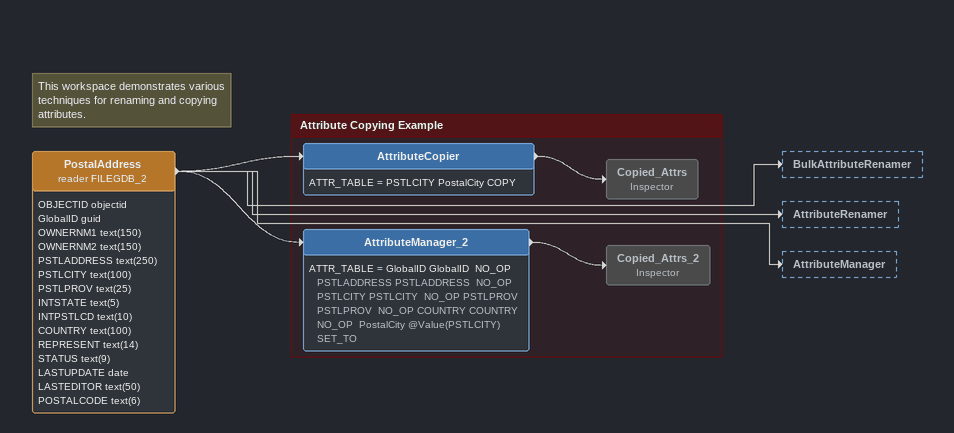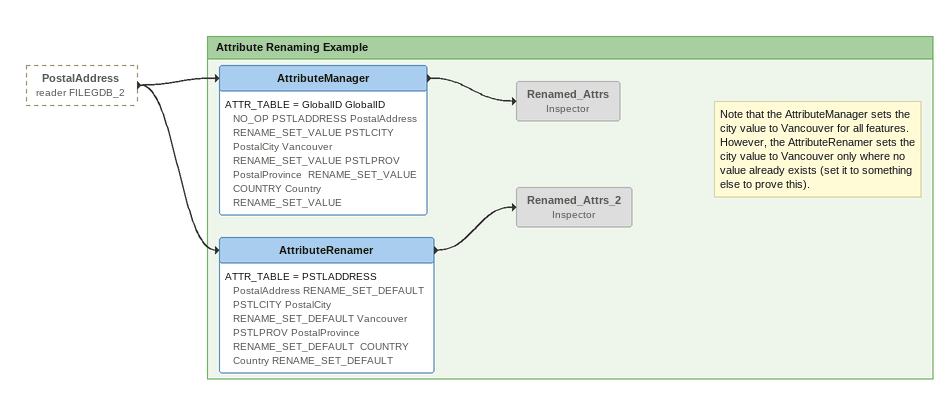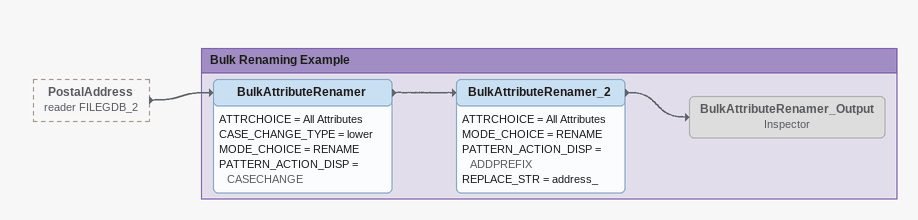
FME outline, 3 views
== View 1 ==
Note: This workspace demonstrates various techniques for renaming and copying attributes.
PostalAddress (reader FILEGDB_2)
    attributes: OBJECTID objectid, GlobalID guid, OWNERNM1 text(150), OWNERNM2 text(150), PSTLADDRESS text(250), PSTLCITY text(100), PSTLPROV text(25), INTSTATE text(5), INTPSTLCD text(10), COUNTRY text(100), REPRESENT text(14), STATUS text(9), LASTUPDATE date, LASTEDITOR text(50), POSTALCODE text(6)
    -> BulkAttributeRenamer
    -> AttributeManager_2
    -> AttributeCopier
    -> AttributeRenamer
    -> AttributeManager

Bookmark: Attribute Copying Example
AttributeCopier
    ATTR_TABLE = PSTLCITY PostalCity COPY
    -> Copied_Attrs
Copied_Attrs: Inspector [off]
AttributeManager_2
    ATTR_TABLE = GlobalID GlobalID  NO_OP PSTLADDRESS PSTLADDRESS  NO_OP PSTLCITY PSTLCITY  NO_OP PSTLPROV PSTLPROV  NO_OP COUNTRY COUNTRY  NO_OP  PostalCity @Value(PSTLCITY) SET_TO
    -> Copied_Attrs_2
Copied_Attrs_2: Inspector [off]

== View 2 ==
PostalAddress (reader FILEGDB_2) [outside]
    -> AttributeRenamer
    -> AttributeManager

Bookmark: Attribute Renaming Example
AttributeManager
    ATTR_TABLE = GlobalID GlobalID  NO_OP PSTLADDRESS PostalAddress  RENAME_SET_VALUE PSTLCITY PostalCity Vancouver RENAME_SET_VALUE PSTLPROV PostalProvince  RENAME_SET_VALUE COUNTRY Country  RENAME_SET_VALUE
    -> Renamed_Attrs
Note: Note that the AttributeManager sets the city value to Vancouver for all features. / However, the AttributeRenamer sets the city value to Vancouver only where no value already exists (set it to something else to prove this).
Renamed_Attrs: Inspector [off]
AttributeRenamer
    ATTR_TABLE = PSTLADDRESS PostalAddress RENAME_SET_DEFAULT  PSTLCITY PostalCity RENAME_SET_DEFAULT Vancouver PSTLPROV PostalProvince RENAME_SET_DEFAULT  COUNTRY Country RENAME_SET_DEFAULT
    -> Renamed_Attrs_2
Renamed_Attrs_2: Inspector [off]

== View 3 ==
PostalAddress (reader FILEGDB_2) [outside]
    -> BulkAttributeRenamer

Bookmark: Bulk Renaming Example
BulkAttributeRenamer
    ATTRCHOICE = All Attributes
    CASE_CHANGE_TYPE = lower
    MODE_CHOICE = RENAME
    PATTERN_ACTION_DISP = CASECHANGE
    -> BulkAttributeRenamer_2
BulkAttributeRenamer_2
    ATTRCHOICE = All Attributes
    MODE_CHOICE = RENAME
    PATTERN_ACTION_DISP = ADDPREFIX
    REPLACE_STR = address_
    -> BulkAttributeRenamer_Output
BulkAttributeRenamer_Output: Inspector [off]
